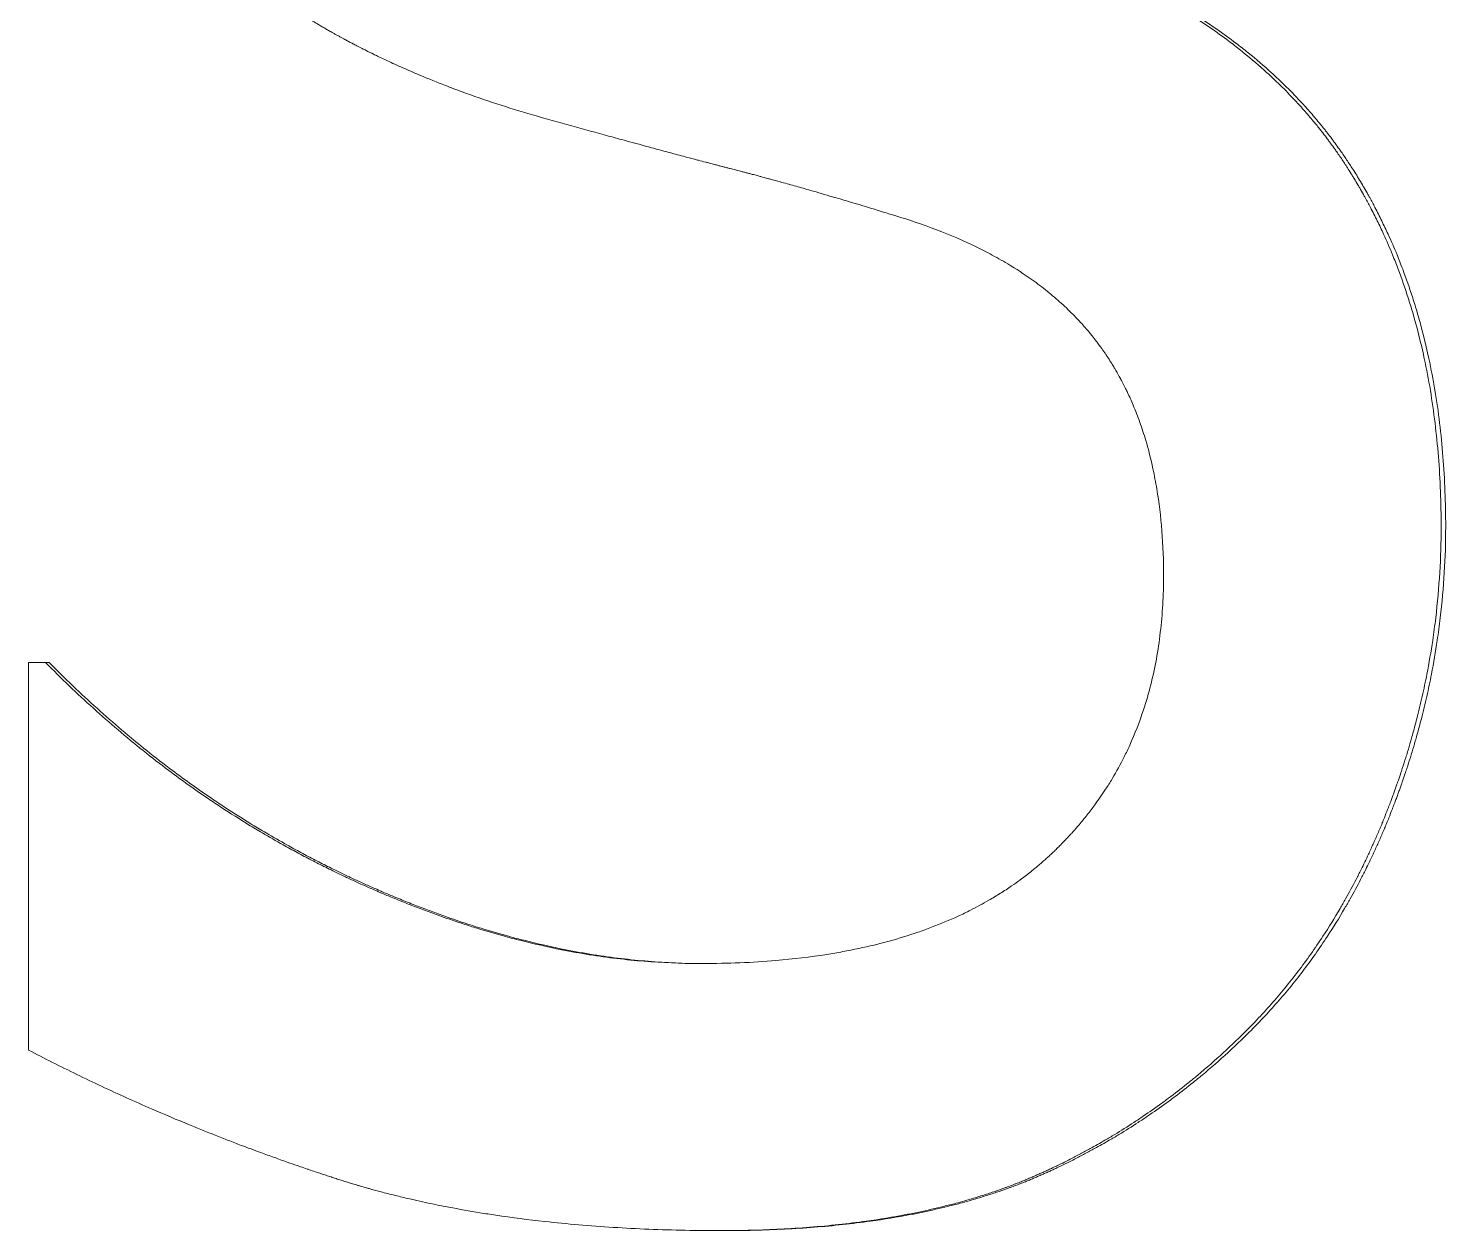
# Model space of a CAD drawing. Header units: millimetres. Extents: x 0 to 8410, y 0 to 5940.
# Drawn here: x 484.695 to 486.221, y 4859.155 to 4860.45 of the extents above; entities that cross this region are included whole.
import ezdxf

# ---------------------------------------------------------------- set-up
doc = ezdxf.new("R2010")
doc.units = ezdxf.units.MM
doc.header["$LTSCALE"] = 10
doc.layers.add('가시적인 것(ISO)', color=3, linetype='Continuous', lineweight=5, true_color=0x00ff00)

msp = doc.modelspace()

# ---------------------------------------------------------------- linework, layer by layer
at = {"layer": '가시적인 것(ISO)'}
for p, q in [((484.7172, 4859.7671), (484.6948, 4859.7671)), ((484.6948, 4859.3497), (484.6948, 4859.7671)), ((485.416, 4859.4429), (485.4204, 4859.4429))]:
    msp.add_line(p, q, dxfattribs=at)
for points, knots in [([(485.2375, 4860.3566), (485.2244, 4860.3605), (485.2116, 4860.3644), (485.199, 4860.3686), (485.1864, 4860.3727), (485.174, 4860.377), (485.1618, 4860.3815), (485.1557, 4860.3837), (485.1497, 4860.386), (485.1437, 4860.3883), (485.1348, 4860.3918), (485.1259, 4860.3954), (485.1172, 4860.399), (485.1143, 4860.4002), (485.1114, 4860.4014), (485.1086, 4860.4027), (485.1028, 4860.4051), (485.0971, 4860.4077), (485.0915, 4860.4102), (485.0887, 4860.4115), (485.0859, 4860.4128), (485.0831, 4860.4141), (485.0789, 4860.416), (485.0747, 4860.418), (485.0706, 4860.42), (485.0693, 4860.4206), (485.0679, 4860.4213), (485.0665, 4860.422), (485.0638, 4860.4233), (485.0611, 4860.4246), (485.0584, 4860.426), (485.057, 4860.4267), (485.0557, 4860.4274), (485.0543, 4860.428), (485.0523, 4860.4291), (485.0503, 4860.4301), (485.0483, 4860.4311), (485.0476, 4860.4315), (485.0469, 4860.4318), (485.0463, 4860.4322), (485.0449, 4860.4329), (485.0436, 4860.4335), (485.0423, 4860.4342), (485.0416, 4860.4346), (485.041, 4860.4349), (485.0403, 4860.4353), (485.039, 4860.436), (485.0377, 4860.4367), (485.0364, 4860.4374), (485.0357, 4860.4378), (485.035, 4860.4381), (485.0344, 4860.4385), (485.0334, 4860.439), (485.0324, 4860.4395), (485.0314, 4860.4401), (485.0305, 4860.4406), (485.0295, 4860.4411), (485.0285, 4860.4417), (485.0275, 4860.4422), (485.0266, 4860.4427), (485.0256, 4860.4433), (485.0246, 4860.4438), (485.0236, 4860.4444), (485.0227, 4860.4449), (485.0214, 4860.4456), (485.0201, 4860.4464), (485.0188, 4860.4471), (485.0182, 4860.4475), (485.0175, 4860.4478), (485.0169, 4860.4482), (485.0156, 4860.4489), (485.0143, 4860.4497), (485.0131, 4860.4504), (485.0124, 4860.4508), (485.0118, 4860.4512), (485.0111, 4860.4516), (485.0099, 4860.4523), (485.0086, 4860.4531), (485.0073, 4860.4538), (485.0067, 4860.4542), (485.0061, 4860.4546), (485.0054, 4860.455), (485.0035, 4860.4561), (485.0017, 4860.4573), (484.9998, 4860.4585), (484.9985, 4860.4593), (484.9973, 4860.46), (484.996, 4860.4608), (484.9935, 4860.4624), (484.991, 4860.464), (484.9886, 4860.4656), (484.9873, 4860.4664), (484.9861, 4860.4672), (484.9849, 4860.4681), (484.9812, 4860.4705), (484.9775, 4860.473), (484.9739, 4860.4755), (484.9714, 4860.4772), (484.969, 4860.4789), (484.9666, 4860.4807), (484.9618, 4860.4841), (484.9571, 4860.4876), (484.9524, 4860.4912), (484.95, 4860.493), (484.9477, 4860.4949), (484.9453, 4860.4967), (484.9384, 4860.5022), (484.9315, 4860.5079), (484.9247, 4860.5137), (484.9202, 4860.5176), (484.9157, 4860.5215), (484.9113, 4860.5256), (484.9025, 4860.5336), (484.8938, 4860.542), (484.8854, 4860.5506), (484.877, 4860.5593), (484.8687, 4860.5682), (484.8607, 4860.5775)], [0, 0, 0, 0, 0.166667, 0.166667, 0.166667, 0.333333, 0.333333, 0.333333, 0.416667, 0.416667, 0.416667, 0.541667, 0.541667, 0.541667, 0.583333, 0.583333, 0.583333, 0.666667, 0.666667, 0.666667, 0.708333, 0.708333, 0.708333, 0.770833, 0.770833, 0.770833, 0.791667, 0.791667, 0.791667, 0.833333, 0.833333, 0.833333, 0.854167, 0.854167, 0.854167, 0.885417, 0.885417, 0.885417, 0.895833, 0.895833, 0.895833, 0.916667, 0.916667, 0.916667, 0.927083, 0.927083, 0.927083, 0.947917, 0.947917, 0.947917, 0.958333, 0.958333, 0.958333, 0.973958, 0.973958, 0.973958, 0.989583, 0.989583, 0.989583, 1.005208, 1.005208, 1.005208, 1.020833, 1.020833, 1.020833, 1.041667, 1.041667, 1.041667, 1.052083, 1.052083, 1.052083, 1.072917, 1.072917, 1.072917, 1.083333, 1.083333, 1.083333, 1.104167, 1.104167, 1.104167, 1.114583, 1.114583, 1.114583, 1.145833, 1.145833, 1.145833, 1.166667, 1.166667, 1.166667, 1.208333, 1.208333, 1.208333, 1.229167, 1.229167, 1.229167, 1.291667, 1.291667, 1.291667, 1.333333, 1.333333, 1.333333, 1.416667, 1.416667, 1.416667, 1.458333, 1.458333, 1.458333, 1.583333, 1.583333, 1.583333, 1.666667, 1.666667, 1.666667, 1.833333, 1.833333, 1.833333, 2, 2, 2, 2]), ([(485.7796, 4860.543), (485.8049, 4860.5342), (485.8291, 4860.5247), (485.8521, 4860.5145), (485.8752, 4860.5042), (485.897, 4860.4932), (485.9177, 4860.4815), (485.9281, 4860.4756), (485.9381, 4860.4695), (485.9479, 4860.4633), (485.9626, 4860.4539), (485.9766, 4860.4441), (485.99, 4860.4339), (485.9944, 4860.4305), (485.9988, 4860.4271), (486.0031, 4860.4236), (486.0118, 4860.4166), (486.0201, 4860.4095), (486.0282, 4860.4021), (486.0322, 4860.3984), (486.0362, 4860.3947), (486.0401, 4860.3909), (486.0459, 4860.3853), (486.0516, 4860.3795), (486.0571, 4860.3737), (486.0589, 4860.3717), (486.0608, 4860.3697), (486.0626, 4860.3678), (486.0662, 4860.3638), (486.0697, 4860.3598), (486.0732, 4860.3558), (486.0749, 4860.3537), (486.0766, 4860.3517), (486.0783, 4860.3497), (486.0809, 4860.3466), (486.0834, 4860.3435), (486.0858, 4860.3404), (486.0867, 4860.3393), (486.0875, 4860.3383), (486.0883, 4860.3372), (486.0899, 4860.3351), (486.0915, 4860.333), (486.0931, 4860.3309), (486.0939, 4860.3299), (486.0947, 4860.3288), (486.0955, 4860.3277), (486.0971, 4860.3256), (486.0986, 4860.3235), (486.1002, 4860.3213), (486.1009, 4860.3202), (486.1017, 4860.3192), (486.1025, 4860.3181), (486.1036, 4860.3165), (486.1047, 4860.3148), (486.1059, 4860.3132), (486.107, 4860.3116), (486.1081, 4860.3099), (486.1092, 4860.3083), (486.1103, 4860.3066), (486.1114, 4860.305), (486.1125, 4860.3033), (486.1136, 4860.3017), (486.1146, 4860.3), (486.1157, 4860.2983), (486.1171, 4860.2961), (486.1185, 4860.2938), (486.1199, 4860.2916), (486.1206, 4860.2905), (486.1213, 4860.2893), (486.122, 4860.2882), (486.1234, 4860.2859), (486.1247, 4860.2837), (486.1261, 4860.2814), (486.1267, 4860.2802), (486.1274, 4860.2791), (486.1281, 4860.278), (486.1294, 4860.2757), (486.1307, 4860.2734), (486.132, 4860.271), (486.1327, 4860.2699), (486.1333, 4860.2687), (486.134, 4860.2676), (486.1359, 4860.2641), (486.1378, 4860.2606), (486.1396, 4860.257), (486.1409, 4860.2547), (486.1421, 4860.2523), (486.1433, 4860.2499), (486.1457, 4860.2451), (486.1481, 4860.2403), (486.1504, 4860.2355), (486.1515, 4860.2331), (486.1526, 4860.2306), (486.1538, 4860.2282), (486.1571, 4860.2209), (486.1603, 4860.2134), (486.1634, 4860.2059), (486.1655, 4860.2009), (486.1674, 4860.1958), (486.1694, 4860.1907), (486.1732, 4860.1805), (486.1769, 4860.1702), (486.1802, 4860.1596), (486.1819, 4860.1543), (486.1835, 4860.149), (486.1851, 4860.1437), (486.1898, 4860.1276), (486.194, 4860.1111), (486.1976, 4860.0943), (486.2, 4860.083), (486.2022, 4860.0716), (486.2041, 4860.0601), (486.2079, 4860.0369), (486.2108, 4860.0131), (486.2128, 4859.9886), (486.2147, 4859.964), (486.2157, 4859.9388), (486.2157, 4859.913)], [0, 0, 0, 0, 0.166667, 0.166667, 0.166667, 0.333333, 0.333333, 0.333333, 0.416667, 0.416667, 0.416667, 0.541667, 0.541667, 0.541667, 0.583333, 0.583333, 0.583333, 0.666667, 0.666667, 0.666667, 0.708333, 0.708333, 0.708333, 0.770833, 0.770833, 0.770833, 0.791667, 0.791667, 0.791667, 0.833333, 0.833333, 0.833333, 0.854167, 0.854167, 0.854167, 0.885417, 0.885417, 0.885417, 0.895833, 0.895833, 0.895833, 0.916667, 0.916667, 0.916667, 0.927083, 0.927083, 0.927083, 0.947917, 0.947917, 0.947917, 0.958333, 0.958333, 0.958333, 0.973958, 0.973958, 0.973958, 0.989583, 0.989583, 0.989583, 1.005208, 1.005208, 1.005208, 1.020833, 1.020833, 1.020833, 1.041667, 1.041667, 1.041667, 1.052083, 1.052083, 1.052083, 1.072917, 1.072917, 1.072917, 1.083333, 1.083333, 1.083333, 1.104167, 1.104167, 1.104167, 1.114583, 1.114583, 1.114583, 1.145833, 1.145833, 1.145833, 1.166667, 1.166667, 1.166667, 1.208333, 1.208333, 1.208333, 1.229167, 1.229167, 1.229167, 1.291667, 1.291667, 1.291667, 1.333333, 1.333333, 1.333333, 1.416667, 1.416667, 1.416667, 1.458333, 1.458333, 1.458333, 1.583333, 1.583333, 1.583333, 1.666667, 1.666667, 1.666667, 1.833333, 1.833333, 1.833333, 2, 2, 2, 2]), ([(485.7842, 4860.543), (485.8096, 4860.5342), (485.8338, 4860.5247), (485.8568, 4860.5145), (485.8798, 4860.5042), (485.9017, 4860.4932), (485.9224, 4860.4815), (485.9328, 4860.4756), (485.9429, 4860.4695), (485.9526, 4860.4633), (485.9673, 4860.4539), (485.9813, 4860.4441), (485.9947, 4860.4339), (485.9992, 4860.4305), (486.0036, 4860.4271), (486.0079, 4860.4236), (486.0165, 4860.4166), (486.0249, 4860.4095), (486.033, 4860.4021), (486.037, 4860.3984), (486.041, 4860.3947), (486.0449, 4860.3909), (486.0507, 4860.3853), (486.0564, 4860.3795), (486.0619, 4860.3737), (486.0637, 4860.3717), (486.0656, 4860.3697), (486.0674, 4860.3678), (486.071, 4860.3638), (486.0745, 4860.3598), (486.078, 4860.3558), (486.0797, 4860.3537), (486.0814, 4860.3517), (486.0831, 4860.3497), (486.0857, 4860.3466), (486.0882, 4860.3435), (486.0907, 4860.3404), (486.0915, 4860.3393), (486.0923, 4860.3383), (486.0931, 4860.3372), (486.0948, 4860.3351), (486.0964, 4860.333), (486.098, 4860.3309), (486.0988, 4860.3299), (486.0995, 4860.3288), (486.1003, 4860.3277), (486.1019, 4860.3256), (486.1035, 4860.3235), (486.105, 4860.3213), (486.1058, 4860.3202), (486.1065, 4860.3192), (486.1073, 4860.3181), (486.1084, 4860.3165), (486.1096, 4860.3148), (486.1107, 4860.3132), (486.1118, 4860.3116), (486.1129, 4860.3099), (486.114, 4860.3083), (486.1151, 4860.3066), (486.1162, 4860.305), (486.1173, 4860.3033), (486.1184, 4860.3017), (486.1195, 4860.3), (486.1205, 4860.2983), (486.122, 4860.2961), (486.1234, 4860.2938), (486.1248, 4860.2916), (486.1255, 4860.2905), (486.1262, 4860.2893), (486.1268, 4860.2882), (486.1282, 4860.2859), (486.1296, 4860.2837), (486.1309, 4860.2814), (486.1316, 4860.2802), (486.1323, 4860.2791), (486.1329, 4860.278), (486.1343, 4860.2757), (486.1356, 4860.2734), (486.1369, 4860.271), (486.1375, 4860.2699), (486.1382, 4860.2687), (486.1388, 4860.2676), (486.1407, 4860.2641), (486.1426, 4860.2606), (486.1445, 4860.257), (486.1457, 4860.2547), (486.147, 4860.2523), (486.1482, 4860.2499), (486.1506, 4860.2451), (486.1529, 4860.2403), (486.1552, 4860.2355), (486.1564, 4860.2331), (486.1575, 4860.2306), (486.1586, 4860.2282), (486.162, 4860.2209), (486.1652, 4860.2134), (486.1683, 4860.2059), (486.1703, 4860.2009), (486.1723, 4860.1958), (486.1743, 4860.1907), (486.1781, 4860.1805), (486.1817, 4860.1702), (486.1851, 4860.1596), (486.1868, 4860.1543), (486.1884, 4860.149), (486.19, 4860.1437), (486.1947, 4860.1276), (486.1989, 4860.1111), (486.2025, 4860.0943), (486.2049, 4860.083), (486.2071, 4860.0716), (486.209, 4860.0601), (486.2129, 4860.0369), (486.2157, 4860.0131), (486.2177, 4859.9886), (486.2196, 4859.964), (486.2206, 4859.9388), (486.2206, 4859.913)], [0, 0, 0, 0, 0.166667, 0.166667, 0.166667, 0.333333, 0.333333, 0.333333, 0.416667, 0.416667, 0.416667, 0.541667, 0.541667, 0.541667, 0.583333, 0.583333, 0.583333, 0.666667, 0.666667, 0.666667, 0.708333, 0.708333, 0.708333, 0.770833, 0.770833, 0.770833, 0.791667, 0.791667, 0.791667, 0.833333, 0.833333, 0.833333, 0.854167, 0.854167, 0.854167, 0.885417, 0.885417, 0.885417, 0.895833, 0.895833, 0.895833, 0.916667, 0.916667, 0.916667, 0.927083, 0.927083, 0.927083, 0.947917, 0.947917, 0.947917, 0.958333, 0.958333, 0.958333, 0.973958, 0.973958, 0.973958, 0.989583, 0.989583, 0.989583, 1.005208, 1.005208, 1.005208, 1.020833, 1.020833, 1.020833, 1.041667, 1.041667, 1.041667, 1.052083, 1.052083, 1.052083, 1.072917, 1.072917, 1.072917, 1.083333, 1.083333, 1.083333, 1.104167, 1.104167, 1.104167, 1.114583, 1.114583, 1.114583, 1.145833, 1.145833, 1.145833, 1.166667, 1.166667, 1.166667, 1.208333, 1.208333, 1.208333, 1.229167, 1.229167, 1.229167, 1.291667, 1.291667, 1.291667, 1.333333, 1.333333, 1.333333, 1.416667, 1.416667, 1.416667, 1.458333, 1.458333, 1.458333, 1.583333, 1.583333, 1.583333, 1.666667, 1.666667, 1.666667, 1.833333, 1.833333, 1.833333, 2, 2, 2, 2]), ([(485.6436, 4860.2432), (485.6322, 4860.2468), (485.6209, 4860.2503), (485.6097, 4860.2537), (485.5986, 4860.2571), (485.5876, 4860.2604), (485.5768, 4860.2637), (485.5713, 4860.2653), (485.566, 4860.2669), (485.5606, 4860.2684), (485.5526, 4860.2708), (485.5447, 4860.2731), (485.5368, 4860.2753), (485.5342, 4860.2761), (485.5316, 4860.2768), (485.529, 4860.2776), (485.5238, 4860.279), (485.5187, 4860.2805), (485.5136, 4860.2819), (485.511, 4860.2826), (485.5085, 4860.2833), (485.5059, 4860.284), (485.5021, 4860.2851), (485.4983, 4860.2861), (485.4946, 4860.2871), (485.4933, 4860.2875), (485.4921, 4860.2878), (485.4908, 4860.2882), (485.4883, 4860.2888), (485.4858, 4860.2895), (485.4834, 4860.2902), (485.4821, 4860.2905), (485.4809, 4860.2908), (485.4796, 4860.2912), (485.4778, 4860.2917), (485.4759, 4860.2922), (485.4741, 4860.2926), (485.4735, 4860.2928), (485.4729, 4860.293), (485.4723, 4860.2931), (485.471, 4860.2935), (485.4698, 4860.2938), (485.4686, 4860.2941), (485.468, 4860.2943), (485.4674, 4860.2944), (485.4668, 4860.2946), (485.4655, 4860.2949), (485.4643, 4860.2952), (485.4631, 4860.2955), (485.4625, 4860.2957), (485.4619, 4860.2959), (485.4613, 4860.296), (485.4604, 4860.2962), (485.4595, 4860.2965), (485.4586, 4860.2967), (485.4577, 4860.297), (485.4568, 4860.2972), (485.4559, 4860.2974), (485.455, 4860.2977), (485.4541, 4860.2979), (485.4532, 4860.2981), (485.4523, 4860.2983), (485.4513, 4860.2986), (485.4504, 4860.2988), (485.4492, 4860.2991), (485.448, 4860.2994), (485.4468, 4860.2998), (485.4462, 4860.2999), (485.4456, 4860.3001), (485.4449, 4860.3002), (485.4437, 4860.3006), (485.4425, 4860.3009), (485.4412, 4860.3012), (485.4406, 4860.3014), (485.44, 4860.3015), (485.4393, 4860.3017), (485.4381, 4860.302), (485.4368, 4860.3023), (485.4356, 4860.3027), (485.4349, 4860.3028), (485.4343, 4860.303), (485.4337, 4860.3032), (485.4318, 4860.3037), (485.4298, 4860.3042), (485.4279, 4860.3047), (485.4266, 4860.305), (485.4253, 4860.3054), (485.424, 4860.3057), (485.4214, 4860.3064), (485.4188, 4860.3071), (485.4161, 4860.3078), (485.4148, 4860.3081), (485.4135, 4860.3085), (485.4121, 4860.3088), (485.4081, 4860.3099), (485.4041, 4860.311), (485.3999, 4860.3121), (485.3972, 4860.3128), (485.3944, 4860.3136), (485.3916, 4860.3143), (485.386, 4860.3158), (485.3803, 4860.3173), (485.3744, 4860.3189), (485.3715, 4860.3197), (485.3686, 4860.3205), (485.3657, 4860.3213), (485.3568, 4860.3237), (485.3477, 4860.3262), (485.3384, 4860.3287), (485.3321, 4860.3304), (485.3258, 4860.3321), (485.3194, 4860.3339), (485.3066, 4860.3374), (485.2933, 4860.3411), (485.2797, 4860.3449), (485.266, 4860.3487), (485.2519, 4860.3526), (485.2375, 4860.3566)], [0, 0, 0, 0, 0.166667, 0.166667, 0.166667, 0.333333, 0.333333, 0.333333, 0.416667, 0.416667, 0.416667, 0.541667, 0.541667, 0.541667, 0.583333, 0.583333, 0.583333, 0.666667, 0.666667, 0.666667, 0.708333, 0.708333, 0.708333, 0.770833, 0.770833, 0.770833, 0.791667, 0.791667, 0.791667, 0.833333, 0.833333, 0.833333, 0.854167, 0.854167, 0.854167, 0.885417, 0.885417, 0.885417, 0.895833, 0.895833, 0.895833, 0.916667, 0.916667, 0.916667, 0.927083, 0.927083, 0.927083, 0.947917, 0.947917, 0.947917, 0.958333, 0.958333, 0.958333, 0.973958, 0.973958, 0.973958, 0.989583, 0.989583, 0.989583, 1.005208, 1.005208, 1.005208, 1.020833, 1.020833, 1.020833, 1.041667, 1.041667, 1.041667, 1.052083, 1.052083, 1.052083, 1.072917, 1.072917, 1.072917, 1.083333, 1.083333, 1.083333, 1.104167, 1.104167, 1.104167, 1.114583, 1.114583, 1.114583, 1.145833, 1.145833, 1.145833, 1.166667, 1.166667, 1.166667, 1.208333, 1.208333, 1.208333, 1.229167, 1.229167, 1.229167, 1.291667, 1.291667, 1.291667, 1.333333, 1.333333, 1.333333, 1.416667, 1.416667, 1.416667, 1.458333, 1.458333, 1.458333, 1.583333, 1.583333, 1.583333, 1.666667, 1.666667, 1.666667, 1.833333, 1.833333, 1.833333, 2, 2, 2, 2]), ([(485.9169, 4859.8603), (485.9169, 4859.8769), (485.9163, 4859.8931), (485.9151, 4859.9087), (485.9138, 4859.9243), (485.912, 4859.9394), (485.9096, 4859.9539), (485.9084, 4859.9612), (485.907, 4859.9684), (485.9055, 4859.9754), (485.9033, 4859.9859), (485.9007, 4859.9961), (485.8977, 4860.0061), (485.8967, 4860.0094), (485.8957, 4860.0126), (485.8947, 4860.0159), (485.8925, 4860.0224), (485.8903, 4860.0287), (485.8878, 4860.035), (485.8866, 4860.0381), (485.8854, 4860.0412), (485.8841, 4860.0442), (485.8822, 4860.0488), (485.8802, 4860.0533), (485.8781, 4860.0577), (485.8774, 4860.0592), (485.8767, 4860.0606), (485.8759, 4860.0621), (485.8745, 4860.065), (485.873, 4860.0679), (485.8715, 4860.0708), (485.8708, 4860.0722), (485.87, 4860.0736), (485.8692, 4860.075), (485.8677, 4860.0778), (485.8661, 4860.0806), (485.8644, 4860.0834), (485.8636, 4860.0847), (485.8628, 4860.0861), (485.862, 4860.0875), (485.8607, 4860.0895), (485.8595, 4860.0915), (485.8582, 4860.0935), (485.8577, 4860.0942), (485.8573, 4860.0949), (485.8569, 4860.0955), (485.8562, 4860.0965), (485.8556, 4860.0975), (485.8549, 4860.0985), (485.8542, 4860.0995), (485.8536, 4860.1005), (485.8529, 4860.1014), (485.8522, 4860.1024), (485.8515, 4860.1034), (485.8508, 4860.1044), (485.8502, 4860.1053), (485.8495, 4860.1063), (485.8488, 4860.1073), (485.8478, 4860.1085), (485.8469, 4860.1098), (485.8459, 4860.1111), (485.8455, 4860.1117), (485.845, 4860.1123), (485.8445, 4860.113), (485.8431, 4860.1149), (485.8416, 4860.1167), (485.8401, 4860.1186), (485.8391, 4860.1198), (485.8381, 4860.1211), (485.8371, 4860.1223), (485.834, 4860.126), (485.8308, 4860.1296), (485.8276, 4860.1332), (485.8254, 4860.1355), (485.8232, 4860.1379), (485.8209, 4860.1402), (485.8164, 4860.1448), (485.8117, 4860.1494), (485.8068, 4860.1538), (485.8044, 4860.156), (485.8019, 4860.1582), (485.7994, 4860.1603), (485.7943, 4860.1647), (485.7891, 4860.1689), (485.7837, 4860.173), (485.781, 4860.175), (485.7782, 4860.177), (485.7754, 4860.179), (485.767, 4860.185), (485.7583, 4860.1908), (485.7491, 4860.1963), (485.7429, 4860.1999), (485.7366, 4860.2035), (485.7301, 4860.2069), (485.7172, 4860.2138), (485.7035, 4860.2203), (485.6891, 4860.2264), (485.6746, 4860.2324), (485.6595, 4860.238), (485.6436, 4860.2432)], [0, 0, 0, 0, 0.166667, 0.166667, 0.166667, 0.333333, 0.333333, 0.333333, 0.416667, 0.416667, 0.416667, 0.541667, 0.541667, 0.541667, 0.583333, 0.583333, 0.583333, 0.666667, 0.666667, 0.666667, 0.708333, 0.708333, 0.708333, 0.770833, 0.770833, 0.770833, 0.791667, 0.791667, 0.791667, 0.833333, 0.833333, 0.833333, 0.854167, 0.854167, 0.854167, 0.895833, 0.895833, 0.895833, 0.916667, 0.916667, 0.916667, 0.947917, 0.947917, 0.947917, 0.958333, 0.958333, 0.958333, 0.973958, 0.973958, 0.973958, 0.989583, 0.989583, 0.989583, 1.005208, 1.005208, 1.005208, 1.020833, 1.020833, 1.020833, 1.041667, 1.041667, 1.041667, 1.052083, 1.052083, 1.052083, 1.083333, 1.083333, 1.083333, 1.104167, 1.104167, 1.104167, 1.166667, 1.166667, 1.166667, 1.208333, 1.208333, 1.208333, 1.291667, 1.291667, 1.291667, 1.333333, 1.333333, 1.333333, 1.416667, 1.416667, 1.416667, 1.458333, 1.458333, 1.458333, 1.583333, 1.583333, 1.583333, 1.666667, 1.666667, 1.666667, 1.833333, 1.833333, 1.833333, 2, 2, 2, 2]), ([(486.2157, 4859.913), (486.2157, 4859.8965), (486.2152, 4859.8801), (486.2142, 4859.8638), (486.2132, 4859.8475), (486.2118, 4859.8312), (486.2099, 4859.815), (486.2089, 4859.8069), (486.2078, 4859.7988), (486.2066, 4859.7908), (486.2048, 4859.7787), (486.2027, 4859.7666), (486.2004, 4859.7545), (486.1996, 4859.7505), (486.1988, 4859.7465), (486.1979, 4859.7425), (486.1963, 4859.7345), (486.1945, 4859.7265), (486.1925, 4859.7185), (486.1916, 4859.7145), (486.1906, 4859.7105), (486.1895, 4859.7065), (486.188, 4859.7005), (486.1864, 4859.6945), (486.1847, 4859.6886), (486.1842, 4859.6866), (486.1836, 4859.6846), (486.183, 4859.6826), (486.1819, 4859.6786), (486.1807, 4859.6747), (486.1795, 4859.6707), (486.1789, 4859.6687), (486.1783, 4859.6667), (486.1777, 4859.6647), (486.1764, 4859.6608), (486.1752, 4859.6568), (486.1739, 4859.6529), (486.1732, 4859.6509), (486.1726, 4859.6489), (486.1719, 4859.6469), (486.1709, 4859.644), (486.1699, 4859.641), (486.1689, 4859.638), (486.1685, 4859.637), (486.1682, 4859.6361), (486.1678, 4859.6351), (486.1673, 4859.6336), (486.1668, 4859.6321), (486.1663, 4859.6306), (486.1657, 4859.6292), (486.1652, 4859.6277), (486.1647, 4859.6262), (486.1641, 4859.6247), (486.1636, 4859.6232), (486.163, 4859.6218), (486.1625, 4859.6203), (486.1619, 4859.6188), (486.1614, 4859.6174), (486.1607, 4859.6154), (486.1599, 4859.6134), (486.1592, 4859.6115), (486.1588, 4859.6105), (486.1584, 4859.6096), (486.158, 4859.6086), (486.1569, 4859.6057), (486.1558, 4859.6028), (486.1546, 4859.5999), (486.1538, 4859.598), (486.1531, 4859.5961), (486.1523, 4859.5942), (486.1507, 4859.5903), (486.1491, 4859.5866), (486.1475, 4859.5828), (486.1467, 4859.5809), (486.1459, 4859.579), (486.145, 4859.5772), (486.1434, 4859.5734), (486.1417, 4859.5697), (486.14, 4859.566), (486.1392, 4859.5642), (486.1383, 4859.5623), (486.1375, 4859.5605), (486.1349, 4859.555), (486.1323, 4859.5495), (486.1296, 4859.5441), (486.1278, 4859.5405), (486.126, 4859.537), (486.1242, 4859.5334), (486.1205, 4859.5263), (486.1167, 4859.5193), (486.1129, 4859.5125), (486.1109, 4859.509), (486.109, 4859.5056), (486.107, 4859.5022), (486.1011, 4859.492), (486.0949, 4859.482), (486.0885, 4859.4723), (486.0842, 4859.4658), (486.0799, 4859.4594), (486.0754, 4859.4531), (486.0665, 4859.4405), (486.0572, 4859.4283), (486.0476, 4859.4164), (486.0379, 4859.4046), (486.0278, 4859.3932), (486.0173, 4859.3822)], [0, 0, 0, 0, 0.166667, 0.166667, 0.166667, 0.333333, 0.333333, 0.333333, 0.416667, 0.416667, 0.416667, 0.541667, 0.541667, 0.541667, 0.583333, 0.583333, 0.583333, 0.666667, 0.666667, 0.666667, 0.708333, 0.708333, 0.708333, 0.770833, 0.770833, 0.770833, 0.791667, 0.791667, 0.791667, 0.833333, 0.833333, 0.833333, 0.854167, 0.854167, 0.854167, 0.895833, 0.895833, 0.895833, 0.916667, 0.916667, 0.916667, 0.947917, 0.947917, 0.947917, 0.958333, 0.958333, 0.958333, 0.973958, 0.973958, 0.973958, 0.989583, 0.989583, 0.989583, 1.005208, 1.005208, 1.005208, 1.020833, 1.020833, 1.020833, 1.041667, 1.041667, 1.041667, 1.052083, 1.052083, 1.052083, 1.083333, 1.083333, 1.083333, 1.104167, 1.104167, 1.104167, 1.145833, 1.145833, 1.145833, 1.166667, 1.166667, 1.166667, 1.208333, 1.208333, 1.208333, 1.229167, 1.229167, 1.229167, 1.291667, 1.291667, 1.291667, 1.333333, 1.333333, 1.333333, 1.416667, 1.416667, 1.416667, 1.458333, 1.458333, 1.458333, 1.583333, 1.583333, 1.583333, 1.666667, 1.666667, 1.666667, 1.833333, 1.833333, 1.833333, 2, 2, 2, 2]), ([(486.2206, 4859.913), (486.2206, 4859.8965), (486.2201, 4859.8801), (486.2191, 4859.8638), (486.2182, 4859.8475), (486.2167, 4859.8312), (486.2148, 4859.815), (486.2138, 4859.8069), (486.2127, 4859.7988), (486.2115, 4859.7908), (486.2097, 4859.7787), (486.2076, 4859.7666), (486.2053, 4859.7545), (486.2045, 4859.7505), (486.2037, 4859.7465), (486.2028, 4859.7425), (486.2012, 4859.7345), (486.1994, 4859.7265), (486.1974, 4859.7185), (486.1965, 4859.7145), (486.1955, 4859.7105), (486.1944, 4859.7065), (486.1929, 4859.7005), (486.1913, 4859.6945), (486.1896, 4859.6886), (486.1891, 4859.6866), (486.1885, 4859.6846), (486.1879, 4859.6826), (486.1868, 4859.6786), (486.1856, 4859.6747), (486.1844, 4859.6707), (486.1838, 4859.6687), (486.1832, 4859.6667), (486.1826, 4859.6647), (486.1813, 4859.6608), (486.1801, 4859.6568), (486.1788, 4859.6529), (486.1781, 4859.6509), (486.1775, 4859.6489), (486.1768, 4859.6469), (486.1758, 4859.644), (486.1748, 4859.641), (486.1738, 4859.638), (486.1734, 4859.637), (486.1731, 4859.6361), (486.1727, 4859.6351), (486.1722, 4859.6336), (486.1717, 4859.6321), (486.1711, 4859.6306), (486.1706, 4859.6292), (486.1701, 4859.6277), (486.1695, 4859.6262), (486.169, 4859.6247), (486.1685, 4859.6232), (486.1679, 4859.6218), (486.1674, 4859.6203), (486.1668, 4859.6188), (486.1663, 4859.6174), (486.1655, 4859.6154), (486.1648, 4859.6134), (486.164, 4859.6115), (486.1637, 4859.6105), (486.1633, 4859.6096), (486.1629, 4859.6086), (486.1618, 4859.6057), (486.1606, 4859.6028), (486.1595, 4859.5999), (486.1587, 4859.598), (486.1579, 4859.5961), (486.1571, 4859.5942), (486.1556, 4859.5903), (486.154, 4859.5866), (486.1524, 4859.5828), (486.1515, 4859.5809), (486.1507, 4859.579), (486.1499, 4859.5772), (486.1483, 4859.5734), (486.1466, 4859.5697), (486.1449, 4859.566), (486.1441, 4859.5642), (486.1432, 4859.5623), (486.1424, 4859.5605), (486.1398, 4859.555), (486.1371, 4859.5495), (486.1345, 4859.5441), (486.1327, 4859.5405), (486.1309, 4859.537), (486.129, 4859.5334), (486.1254, 4859.5263), (486.1216, 4859.5193), (486.1177, 4859.5125), (486.1158, 4859.509), (486.1138, 4859.5056), (486.1118, 4859.5022), (486.1059, 4859.492), (486.0997, 4859.482), (486.0933, 4859.4723), (486.0891, 4859.4658), (486.0847, 4859.4594), (486.0803, 4859.4531), (486.0714, 4859.4405), (486.0621, 4859.4283), (486.0524, 4859.4164), (486.0427, 4859.4046), (486.0326, 4859.3932), (486.0221, 4859.3822)], [0, 0, 0, 0, 0.166667, 0.166667, 0.166667, 0.333333, 0.333333, 0.333333, 0.416667, 0.416667, 0.416667, 0.541667, 0.541667, 0.541667, 0.583333, 0.583333, 0.583333, 0.666667, 0.666667, 0.666667, 0.708333, 0.708333, 0.708333, 0.770833, 0.770833, 0.770833, 0.791667, 0.791667, 0.791667, 0.833333, 0.833333, 0.833333, 0.854167, 0.854167, 0.854167, 0.895833, 0.895833, 0.895833, 0.916667, 0.916667, 0.916667, 0.947917, 0.947917, 0.947917, 0.958333, 0.958333, 0.958333, 0.973958, 0.973958, 0.973958, 0.989583, 0.989583, 0.989583, 1.005208, 1.005208, 1.005208, 1.020833, 1.020833, 1.020833, 1.041667, 1.041667, 1.041667, 1.052083, 1.052083, 1.052083, 1.083333, 1.083333, 1.083333, 1.104167, 1.104167, 1.104167, 1.145833, 1.145833, 1.145833, 1.166667, 1.166667, 1.166667, 1.208333, 1.208333, 1.208333, 1.229167, 1.229167, 1.229167, 1.291667, 1.291667, 1.291667, 1.333333, 1.333333, 1.333333, 1.416667, 1.416667, 1.416667, 1.458333, 1.458333, 1.458333, 1.583333, 1.583333, 1.583333, 1.666667, 1.666667, 1.666667, 1.833333, 1.833333, 1.833333, 2, 2, 2, 2]), ([(485.4204, 4859.4429), (485.4479, 4859.4429), (485.4743, 4859.444), (485.4995, 4859.4461), (485.5184, 4859.4477), (485.5367, 4859.4499), (485.5543, 4859.4527), (485.5602, 4859.4536), (485.566, 4859.4546), (485.5717, 4859.4557), (485.5832, 4859.4578), (485.5944, 4859.4602), (485.6053, 4859.4628), (485.6107, 4859.4641), (485.6161, 4859.4655), (485.6214, 4859.467), (485.632, 4859.4699), (485.6423, 4859.4731), (485.6523, 4859.4765), (485.6574, 4859.4782), (485.6623, 4859.48), (485.6672, 4859.4819), (485.6769, 4859.4856), (485.6864, 4859.4896), (485.6956, 4859.4938), (485.7002, 4859.4959), (485.7047, 4859.4981), (485.7092, 4859.5004), (485.7158, 4859.5037), (485.7224, 4859.5073), (485.7287, 4859.511), (485.7308, 4859.5122), (485.7329, 4859.5134), (485.735, 4859.5147), (485.7392, 4859.5172), (485.7433, 4859.5198), (485.7473, 4859.5224), (485.7493, 4859.5238), (485.7513, 4859.5251), (485.7533, 4859.5265), (485.7563, 4859.5285), (485.7592, 4859.5306), (485.7621, 4859.5327), (485.7631, 4859.5334), (485.764, 4859.5341), (485.765, 4859.5348), (485.7669, 4859.5362), (485.7688, 4859.5377), (485.7707, 4859.5391), (485.7716, 4859.5399), (485.7725, 4859.5406), (485.7735, 4859.5413), (485.7748, 4859.5424), (485.7762, 4859.5435), (485.7776, 4859.5447), (485.779, 4859.5458), (485.7803, 4859.5469), (485.7817, 4859.5481), (485.783, 4859.5492), (485.7844, 4859.5504), (485.7857, 4859.5515), (485.7871, 4859.5527), (485.7884, 4859.5539), (485.7897, 4859.555), (485.791, 4859.5562), (485.7923, 4859.5574), (485.7936, 4859.5586), (485.7949, 4859.5598), (485.7962, 4859.561), (485.7975, 4859.5622), (485.7987, 4859.5634), (485.8, 4859.5646), (485.8012, 4859.5658), (485.8025, 4859.5671), (485.8037, 4859.5683), (485.805, 4859.5695), (485.8066, 4859.5712), (485.8082, 4859.5728), (485.8098, 4859.5745), (485.8106, 4859.5753), (485.8114, 4859.5762), (485.8122, 4859.577), (485.8138, 4859.5787), (485.8154, 4859.5804), (485.817, 4859.5821), (485.8177, 4859.5829), (485.8185, 4859.5838), (485.8193, 4859.5846), (485.8216, 4859.5872), (485.8238, 4859.5898), (485.826, 4859.5924), (485.8275, 4859.5941), (485.829, 4859.5959), (485.8304, 4859.5976), (485.8333, 4859.6011), (485.8361, 4859.6047), (485.8389, 4859.6083), (485.8402, 4859.6101), (485.8416, 4859.6119), (485.8429, 4859.6138), (485.8469, 4859.6192), (485.8508, 4859.6248), (485.8544, 4859.6305), (485.8569, 4859.6342), (485.8593, 4859.6381), (485.8616, 4859.6419), (485.8662, 4859.6497), (485.8705, 4859.6576), (485.8746, 4859.6656), (485.8766, 4859.6697), (485.8785, 4859.6737), (485.8804, 4859.6779), (485.886, 4859.6902), (485.891, 4859.703), (485.8953, 4859.7161), (485.8982, 4859.7249), (485.9008, 4859.7338), (485.9031, 4859.7429), (485.9077, 4859.7611), (485.9111, 4859.78), (485.9134, 4859.7995), (485.9157, 4859.8191), (485.9169, 4859.8393), (485.9169, 4859.8603)], [0, 0, 0, 0, 0.166667, 0.166667, 0.166667, 0.291667, 0.291667, 0.291667, 0.333333, 0.333333, 0.333333, 0.416667, 0.416667, 0.416667, 0.458333, 0.458333, 0.458333, 0.541667, 0.541667, 0.541667, 0.583333, 0.583333, 0.583333, 0.666667, 0.666667, 0.666667, 0.708333, 0.708333, 0.708333, 0.770833, 0.770833, 0.770833, 0.791667, 0.791667, 0.791667, 0.833333, 0.833333, 0.833333, 0.854167, 0.854167, 0.854167, 0.885417, 0.885417, 0.885417, 0.895833, 0.895833, 0.895833, 0.916667, 0.916667, 0.916667, 0.927083, 0.927083, 0.927083, 0.942708, 0.942708, 0.942708, 0.958333, 0.958333, 0.958333, 0.973958, 0.973958, 0.973958, 0.989583, 0.989583, 0.989583, 1.005208, 1.005208, 1.005208, 1.020833, 1.020833, 1.020833, 1.036458, 1.036458, 1.036458, 1.052083, 1.052083, 1.052083, 1.072917, 1.072917, 1.072917, 1.083333, 1.083333, 1.083333, 1.104167, 1.104167, 1.104167, 1.114583, 1.114583, 1.114583, 1.145833, 1.145833, 1.145833, 1.166667, 1.166667, 1.166667, 1.208333, 1.208333, 1.208333, 1.229167, 1.229167, 1.229167, 1.291667, 1.291667, 1.291667, 1.333333, 1.333333, 1.333333, 1.416667, 1.416667, 1.416667, 1.458333, 1.458333, 1.458333, 1.583333, 1.583333, 1.583333, 1.666667, 1.666667, 1.666667, 1.833333, 1.833333, 1.833333, 2, 2, 2, 2]), ([(484.7133, 4859.7671), (484.7301, 4859.75), (484.7473, 4859.7335), (484.7648, 4859.7177), (484.7823, 4859.7018), (484.8001, 4859.6867), (484.8184, 4859.6721), (484.8275, 4859.6648), (484.8367, 4859.6577), (484.846, 4859.6507), (484.8599, 4859.6403), (484.874, 4859.6302), (484.8883, 4859.6205), (484.8931, 4859.6173), (484.8979, 4859.6141), (484.9027, 4859.6109), (484.9124, 4859.6046), (484.9221, 4859.5984), (484.9319, 4859.5924), (484.9368, 4859.5894), (484.9418, 4859.5864), (484.9467, 4859.5835), (484.9541, 4859.5791), (484.9616, 4859.5748), (484.9691, 4859.5706), (484.9716, 4859.5692), (484.9741, 4859.5679), (484.9767, 4859.5665), (484.9817, 4859.5637), (484.9868, 4859.561), (484.9918, 4859.5583), (484.9944, 4859.557), (484.9969, 4859.5556), (484.9995, 4859.5543), (485.0046, 4859.5517), (485.0097, 4859.5491), (485.0149, 4859.5465), (485.0174, 4859.5452), (485.02, 4859.544), (485.0226, 4859.5427), (485.0265, 4859.5408), (485.0304, 4859.5389), (485.0343, 4859.5371), (485.0356, 4859.5365), (485.0369, 4859.5358), (485.0382, 4859.5352), (485.0401, 4859.5343), (485.0421, 4859.5334), (485.044, 4859.5325), (485.046, 4859.5316), (485.048, 4859.5307), (485.0499, 4859.5298), (485.0519, 4859.5289), (485.0539, 4859.528), (485.0558, 4859.5271), (485.0578, 4859.5263), (485.0598, 4859.5254), (485.0617, 4859.5245), (485.0644, 4859.5234), (485.067, 4859.5222), (485.0696, 4859.5211), (485.0709, 4859.5205), (485.0722, 4859.52), (485.0735, 4859.5194), (485.0774, 4859.5177), (485.0814, 4859.5161), (485.0853, 4859.5144), (485.0879, 4859.5134), (485.0905, 4859.5123), (485.0931, 4859.5112), (485.0983, 4859.5091), (485.1035, 4859.507), (485.1087, 4859.505), (485.1113, 4859.504), (485.1139, 4859.503), (485.1165, 4859.502), (485.1216, 4859.5001), (485.1268, 4859.4981), (485.132, 4859.4963), (485.1345, 4859.4953), (485.1371, 4859.4944), (485.1397, 4859.4935), (485.1474, 4859.4908), (485.1551, 4859.4881), (485.1628, 4859.4856), (485.1679, 4859.484), (485.173, 4859.4823), (485.1781, 4859.4808), (485.1884, 4859.4776), (485.1985, 4859.4747), (485.2087, 4859.4719), (485.2137, 4859.4705), (485.2188, 4859.4692), (485.2238, 4859.4679), (485.239, 4859.4641), (485.254, 4859.4607), (485.269, 4859.4577), (485.279, 4859.4557), (485.2889, 4859.454), (485.2989, 4859.4524), (485.3187, 4859.4492), (485.3383, 4859.4469), (485.3579, 4859.4453), (485.3774, 4859.4437), (485.3968, 4859.4429), (485.416, 4859.4429)], [0, 0, 0, 0, 0.166667, 0.166667, 0.166667, 0.333333, 0.333333, 0.333333, 0.416667, 0.416667, 0.416667, 0.541667, 0.541667, 0.541667, 0.583333, 0.583333, 0.583333, 0.666667, 0.666667, 0.666667, 0.708333, 0.708333, 0.708333, 0.770833, 0.770833, 0.770833, 0.791667, 0.791667, 0.791667, 0.833333, 0.833333, 0.833333, 0.854167, 0.854167, 0.854167, 0.895833, 0.895833, 0.895833, 0.916667, 0.916667, 0.916667, 0.947917, 0.947917, 0.947917, 0.958333, 0.958333, 0.958333, 0.973958, 0.973958, 0.973958, 0.989583, 0.989583, 0.989583, 1.005208, 1.005208, 1.005208, 1.020833, 1.020833, 1.020833, 1.041667, 1.041667, 1.041667, 1.052083, 1.052083, 1.052083, 1.083333, 1.083333, 1.083333, 1.104167, 1.104167, 1.104167, 1.145833, 1.145833, 1.145833, 1.166667, 1.166667, 1.166667, 1.208333, 1.208333, 1.208333, 1.229167, 1.229167, 1.229167, 1.291667, 1.291667, 1.291667, 1.333333, 1.333333, 1.333333, 1.416667, 1.416667, 1.416667, 1.458333, 1.458333, 1.458333, 1.583333, 1.583333, 1.583333, 1.666667, 1.666667, 1.666667, 1.833333, 1.833333, 1.833333, 2, 2, 2, 2]), ([(484.7172, 4859.7671), (484.734, 4859.75), (484.7512, 4859.7335), (484.7687, 4859.7177), (484.7862, 4859.7018), (484.8041, 4859.6867), (484.8223, 4859.6721), (484.8314, 4859.6648), (484.8406, 4859.6577), (484.8499, 4859.6507), (484.8639, 4859.6403), (484.878, 4859.6302), (484.8923, 4859.6205), (484.8971, 4859.6173), (484.9019, 4859.6141), (484.9067, 4859.6109), (484.9164, 4859.6046), (484.9261, 4859.5984), (484.9359, 4859.5924), (484.9409, 4859.5894), (484.9458, 4859.5864), (484.9507, 4859.5835), (484.9582, 4859.5791), (484.9657, 4859.5748), (484.9732, 4859.5706), (484.9757, 4859.5692), (484.9782, 4859.5679), (484.9807, 4859.5665), (484.9858, 4859.5637), (484.9908, 4859.561), (484.9959, 4859.5583), (484.9985, 4859.557), (485.001, 4859.5556), (485.0036, 4859.5543), (485.0087, 4859.5517), (485.0138, 4859.5491), (485.0189, 4859.5465), (485.0215, 4859.5452), (485.0241, 4859.544), (485.0267, 4859.5427), (485.0306, 4859.5408), (485.0345, 4859.5389), (485.0384, 4859.5371), (485.0397, 4859.5365), (485.041, 4859.5358), (485.0423, 4859.5352), (485.0442, 4859.5343), (485.0462, 4859.5334), (485.0481, 4859.5325), (485.0501, 4859.5316), (485.0521, 4859.5307), (485.054, 4859.5298), (485.056, 4859.5289), (485.058, 4859.528), (485.0599, 4859.5271), (485.0619, 4859.5263), (485.0639, 4859.5254), (485.0659, 4859.5245), (485.0685, 4859.5234), (485.0711, 4859.5222), (485.0737, 4859.5211), (485.075, 4859.5205), (485.0763, 4859.52), (485.0776, 4859.5194), (485.0816, 4859.5177), (485.0855, 4859.5161), (485.0894, 4859.5144), (485.092, 4859.5134), (485.0946, 4859.5123), (485.0972, 4859.5112), (485.1024, 4859.5091), (485.1076, 4859.507), (485.1128, 4859.505), (485.1154, 4859.504), (485.118, 4859.503), (485.1206, 4859.502), (485.1258, 4859.5001), (485.131, 4859.4981), (485.1361, 4859.4963), (485.1387, 4859.4953), (485.1413, 4859.4944), (485.1439, 4859.4935), (485.1516, 4859.4908), (485.1593, 4859.4881), (485.167, 4859.4856), (485.1721, 4859.484), (485.1772, 4859.4823), (485.1823, 4859.4808), (485.1926, 4859.4776), (485.2027, 4859.4747), (485.2129, 4859.4719), (485.218, 4859.4705), (485.223, 4859.4692), (485.2281, 4859.4679), (485.2432, 4859.4641), (485.2583, 4859.4607), (485.2733, 4859.4577), (485.2833, 4859.4557), (485.2932, 4859.454), (485.3031, 4859.4524), (485.323, 4859.4492), (485.3427, 4859.4469), (485.3622, 4859.4453), (485.3817, 4859.4437), (485.4011, 4859.4429), (485.4204, 4859.4429)], [0, 0, 0, 0, 0.166667, 0.166667, 0.166667, 0.333333, 0.333333, 0.333333, 0.416667, 0.416667, 0.416667, 0.541667, 0.541667, 0.541667, 0.583333, 0.583333, 0.583333, 0.666667, 0.666667, 0.666667, 0.708333, 0.708333, 0.708333, 0.770833, 0.770833, 0.770833, 0.791667, 0.791667, 0.791667, 0.833333, 0.833333, 0.833333, 0.854167, 0.854167, 0.854167, 0.895833, 0.895833, 0.895833, 0.916667, 0.916667, 0.916667, 0.947917, 0.947917, 0.947917, 0.958333, 0.958333, 0.958333, 0.973958, 0.973958, 0.973958, 0.989583, 0.989583, 0.989583, 1.005208, 1.005208, 1.005208, 1.020833, 1.020833, 1.020833, 1.041667, 1.041667, 1.041667, 1.052083, 1.052083, 1.052083, 1.083333, 1.083333, 1.083333, 1.104167, 1.104167, 1.104167, 1.145833, 1.145833, 1.145833, 1.166667, 1.166667, 1.166667, 1.208333, 1.208333, 1.208333, 1.229167, 1.229167, 1.229167, 1.291667, 1.291667, 1.291667, 1.333333, 1.333333, 1.333333, 1.416667, 1.416667, 1.416667, 1.458333, 1.458333, 1.458333, 1.583333, 1.583333, 1.583333, 1.666667, 1.666667, 1.666667, 1.833333, 1.833333, 1.833333, 2, 2, 2, 2]), ([(486.0173, 4859.3822), (486.0057, 4859.37), (485.9937, 4859.3583), (485.9815, 4859.3471), (485.9724, 4859.3387), (485.9631, 4859.3305), (485.9536, 4859.3227), (485.9505, 4859.32), (485.9473, 4859.3174), (485.9441, 4859.3149), (485.9377, 4859.3097), (485.9313, 4859.3047), (485.9248, 4859.2998), (485.9215, 4859.2973), (485.9182, 4859.2949), (485.9149, 4859.2925), (485.9084, 4859.2877), (485.9017, 4859.2831), (485.895, 4859.2785), (485.8916, 4859.2762), (485.8882, 4859.274), (485.8849, 4859.2718), (485.8781, 4859.2673), (485.8712, 4859.263), (485.8643, 4859.2588), (485.8608, 4859.2567), (485.8573, 4859.2546), (485.8538, 4859.2526), (485.8486, 4859.2495), (485.8433, 4859.2465), (485.838, 4859.2436), (485.8362, 4859.2426), (485.8344, 4859.2417), (485.8326, 4859.2407), (485.8291, 4859.2388), (485.8255, 4859.2369), (485.8219, 4859.235), (485.8201, 4859.2341), (485.8183, 4859.2331), (485.8165, 4859.2322), (485.8137, 4859.2308), (485.811, 4859.2295), (485.8083, 4859.2281), (485.8074, 4859.2277), (485.8065, 4859.2272), (485.8055, 4859.2268), (485.8037, 4859.2259), (485.8019, 4859.225), (485.8001, 4859.2242), (485.7991, 4859.2237), (485.7982, 4859.2233), (485.7973, 4859.2228), (485.7959, 4859.2222), (485.7945, 4859.2215), (485.7931, 4859.2209), (485.7918, 4859.2203), (485.7904, 4859.2196), (485.789, 4859.219), (485.7876, 4859.2184), (485.7862, 4859.2177), (485.7848, 4859.2171), (485.7834, 4859.2165), (485.782, 4859.2159), (485.7806, 4859.2152), (485.7792, 4859.2146), (485.7778, 4859.214), (485.7764, 4859.2134), (485.775, 4859.2128), (485.7736, 4859.2122), (485.7722, 4859.2116), (485.7707, 4859.211), (485.7693, 4859.2104), (485.7679, 4859.2098), (485.7665, 4859.2092), (485.765, 4859.2086), (485.7636, 4859.208), (485.7617, 4859.2073), (485.7597, 4859.2065), (485.7578, 4859.2058), (485.7568, 4859.2054), (485.7558, 4859.205), (485.7549, 4859.2046), (485.7529, 4859.2039), (485.751, 4859.2031), (485.749, 4859.2024), (485.748, 4859.202), (485.747, 4859.2017), (485.746, 4859.2013), (485.743, 4859.2002), (485.74, 4859.1992), (485.737, 4859.1981), (485.735, 4859.1974), (485.733, 4859.1967), (485.731, 4859.1961), (485.7269, 4859.1947), (485.7228, 4859.1934), (485.7186, 4859.1921), (485.7166, 4859.1914), (485.7145, 4859.1908), (485.7124, 4859.1902), (485.7061, 4859.1883), (485.6997, 4859.1865), (485.6933, 4859.1847), (485.689, 4859.1836), (485.6846, 4859.1825), (485.6802, 4859.1814), (485.6714, 4859.1792), (485.6625, 4859.1772), (485.6534, 4859.1752), (485.6488, 4859.1743), (485.6442, 4859.1734), (485.6396, 4859.1725), (485.6257, 4859.1698), (485.6114, 4859.1675), (485.5968, 4859.1655), (485.587, 4859.1641), (485.5771, 4859.1629), (485.567, 4859.1618), (485.5468, 4859.1596), (485.5259, 4859.158), (485.5044, 4859.1569), (485.4843, 4859.1559), (485.4635, 4859.1553), (485.4422, 4859.1553)], [0, 0, 0, 0, 0.166667, 0.166667, 0.166667, 0.291667, 0.291667, 0.291667, 0.333333, 0.333333, 0.333333, 0.416667, 0.416667, 0.416667, 0.458333, 0.458333, 0.458333, 0.541667, 0.541667, 0.541667, 0.583333, 0.583333, 0.583333, 0.666667, 0.666667, 0.666667, 0.708333, 0.708333, 0.708333, 0.770833, 0.770833, 0.770833, 0.791667, 0.791667, 0.791667, 0.833333, 0.833333, 0.833333, 0.854167, 0.854167, 0.854167, 0.885417, 0.885417, 0.885417, 0.895833, 0.895833, 0.895833, 0.916667, 0.916667, 0.916667, 0.927083, 0.927083, 0.927083, 0.942708, 0.942708, 0.942708, 0.958333, 0.958333, 0.958333, 0.973958, 0.973958, 0.973958, 0.989583, 0.989583, 0.989583, 1.005208, 1.005208, 1.005208, 1.020833, 1.020833, 1.020833, 1.036458, 1.036458, 1.036458, 1.052083, 1.052083, 1.052083, 1.072917, 1.072917, 1.072917, 1.083333, 1.083333, 1.083333, 1.104167, 1.104167, 1.104167, 1.114583, 1.114583, 1.114583, 1.145833, 1.145833, 1.145833, 1.166667, 1.166667, 1.166667, 1.208333, 1.208333, 1.208333, 1.229167, 1.229167, 1.229167, 1.291667, 1.291667, 1.291667, 1.333333, 1.333333, 1.333333, 1.416667, 1.416667, 1.416667, 1.458333, 1.458333, 1.458333, 1.583333, 1.583333, 1.583333, 1.666667, 1.666667, 1.666667, 1.833333, 1.833333, 1.833333, 1.989336, 1.989336, 1.989336, 1.989336]), ([(486.0221, 4859.3822), (486.0104, 4859.37), (485.9985, 4859.3583), (485.9863, 4859.3471), (485.9771, 4859.3387), (485.9678, 4859.3305), (485.9583, 4859.3227), (485.9552, 4859.32), (485.952, 4859.3174), (485.9488, 4859.3149), (485.9424, 4859.3097), (485.936, 4859.3047), (485.9295, 4859.2998), (485.9262, 4859.2973), (485.9229, 4859.2949), (485.9196, 4859.2925), (485.9131, 4859.2877), (485.9064, 4859.2831), (485.8997, 4859.2785), (485.8963, 4859.2762), (485.8929, 4859.274), (485.8895, 4859.2718), (485.8827, 4859.2673), (485.8759, 4859.263), (485.8689, 4859.2588), (485.8655, 4859.2567), (485.862, 4859.2546), (485.8585, 4859.2526), (485.8532, 4859.2495), (485.848, 4859.2465), (485.8426, 4859.2436), (485.8408, 4859.2426), (485.8391, 4859.2417), (485.8373, 4859.2407), (485.8337, 4859.2388), (485.8301, 4859.2369), (485.8265, 4859.235), (485.8247, 4859.2341), (485.8229, 4859.2331), (485.8211, 4859.2322), (485.8184, 4859.2308), (485.8157, 4859.2295), (485.8129, 4859.2281), (485.812, 4859.2277), (485.8111, 4859.2272), (485.8102, 4859.2268), (485.8084, 4859.2259), (485.8065, 4859.225), (485.8047, 4859.2242), (485.8038, 4859.2237), (485.8028, 4859.2233), (485.8019, 4859.2228), (485.8005, 4859.2222), (485.7992, 4859.2215), (485.7978, 4859.2209), (485.7964, 4859.2203), (485.795, 4859.2196), (485.7936, 4859.219), (485.7922, 4859.2184), (485.7908, 4859.2177), (485.7894, 4859.2171), (485.788, 4859.2165), (485.7866, 4859.2159), (485.7852, 4859.2152), (485.7838, 4859.2146), (485.7824, 4859.214), (485.781, 4859.2134), (485.7796, 4859.2128), (485.7782, 4859.2122), (485.7768, 4859.2116), (485.7754, 4859.211), (485.7739, 4859.2104), (485.7725, 4859.2098), (485.7711, 4859.2092), (485.7696, 4859.2086), (485.7682, 4859.208), (485.7663, 4859.2073), (485.7643, 4859.2065), (485.7624, 4859.2058), (485.7614, 4859.2054), (485.7604, 4859.205), (485.7595, 4859.2046), (485.7575, 4859.2039), (485.7556, 4859.2031), (485.7536, 4859.2024), (485.7526, 4859.202), (485.7516, 4859.2017), (485.7506, 4859.2013), (485.7476, 4859.2002), (485.7446, 4859.1992), (485.7416, 4859.1981), (485.7396, 4859.1974), (485.7376, 4859.1967), (485.7355, 4859.1961), (485.7315, 4859.1947), (485.7274, 4859.1934), (485.7232, 4859.1921), (485.7211, 4859.1914), (485.7191, 4859.1908), (485.717, 4859.1902), (485.7107, 4859.1883), (485.7043, 4859.1865), (485.6978, 4859.1847), (485.6935, 4859.1836), (485.6892, 4859.1825), (485.6848, 4859.1814), (485.676, 4859.1792), (485.667, 4859.1772), (485.6579, 4859.1752), (485.6534, 4859.1743), (485.6488, 4859.1734), (485.6441, 4859.1725), (485.6302, 4859.1698), (485.6159, 4859.1675), (485.6012, 4859.1655), (485.5915, 4859.1641), (485.5815, 4859.1629), (485.5714, 4859.1618), (485.5512, 4859.1596), (485.5304, 4859.158), (485.5088, 4859.1569), (485.4873, 4859.1558), (485.4651, 4859.1553), (485.4422, 4859.1553)], [0, 0, 0, 0, 0.166667, 0.166667, 0.166667, 0.291667, 0.291667, 0.291667, 0.333333, 0.333333, 0.333333, 0.416667, 0.416667, 0.416667, 0.458333, 0.458333, 0.458333, 0.541667, 0.541667, 0.541667, 0.583333, 0.583333, 0.583333, 0.666667, 0.666667, 0.666667, 0.708333, 0.708333, 0.708333, 0.770833, 0.770833, 0.770833, 0.791667, 0.791667, 0.791667, 0.833333, 0.833333, 0.833333, 0.854167, 0.854167, 0.854167, 0.885417, 0.885417, 0.885417, 0.895833, 0.895833, 0.895833, 0.916667, 0.916667, 0.916667, 0.927083, 0.927083, 0.927083, 0.942708, 0.942708, 0.942708, 0.958333, 0.958333, 0.958333, 0.973958, 0.973958, 0.973958, 0.989583, 0.989583, 0.989583, 1.005208, 1.005208, 1.005208, 1.020833, 1.020833, 1.020833, 1.036458, 1.036458, 1.036458, 1.052083, 1.052083, 1.052083, 1.072917, 1.072917, 1.072917, 1.083333, 1.083333, 1.083333, 1.104167, 1.104167, 1.104167, 1.114583, 1.114583, 1.114583, 1.145833, 1.145833, 1.145833, 1.166667, 1.166667, 1.166667, 1.208333, 1.208333, 1.208333, 1.229167, 1.229167, 1.229167, 1.291667, 1.291667, 1.291667, 1.333333, 1.333333, 1.333333, 1.416667, 1.416667, 1.416667, 1.458333, 1.458333, 1.458333, 1.583333, 1.583333, 1.583333, 1.666667, 1.666667, 1.666667, 1.833333, 1.833333, 1.833333, 2, 2, 2, 2]), ([(485.4422, 4859.1553), (485.4151, 4859.1553), (485.3886, 4859.1558), (485.3628, 4859.1568), (485.3369, 4859.1579), (485.3117, 4859.1595), (485.2872, 4859.1616), (485.2749, 4859.1626), (485.2628, 4859.1638), (485.2508, 4859.1651), (485.2329, 4859.1671), (485.2153, 4859.1693), (485.1981, 4859.1719), (485.1924, 4859.1728), (485.1867, 4859.1736), (485.181, 4859.1746), (485.1697, 4859.1764), (485.1586, 4859.1784), (485.1476, 4859.1805), (485.1421, 4859.1815), (485.1367, 4859.1826), (485.1313, 4859.1837), (485.1231, 4859.1854), (485.1151, 4859.1871), (485.1072, 4859.189), (485.1046, 4859.1896), (485.1019, 4859.1902), (485.0993, 4859.1908), (485.0941, 4859.1921), (485.0889, 4859.1933), (485.0837, 4859.1947), (485.0811, 4859.1953), (485.0786, 4859.196), (485.076, 4859.1966), (485.0722, 4859.1977), (485.0683, 4859.1987), (485.0646, 4859.1997), (485.0633, 4859.2001), (485.062, 4859.2004), (485.0608, 4859.2008), (485.0583, 4859.2015), (485.0557, 4859.2022), (485.0533, 4859.2029), (485.052, 4859.2033), (485.0508, 4859.2036), (485.0495, 4859.204), (485.0476, 4859.2046), (485.0458, 4859.2051), (485.0439, 4859.2057), (485.0421, 4859.2062), (485.0402, 4859.2068), (485.0384, 4859.2074), (485.0366, 4859.2079), (485.0347, 4859.2085), (485.0329, 4859.2091), (485.0311, 4859.2096), (485.0292, 4859.2102), (485.0274, 4859.2108), (485.0256, 4859.2114), (485.0238, 4859.212), (485.022, 4859.2126), (485.0202, 4859.2132), (485.0184, 4859.2138), (485.0166, 4859.2144), (485.0147, 4859.215), (485.0129, 4859.2156), (485.0111, 4859.2162), (485.0093, 4859.2168), (485.0075, 4859.2174), (485.0057, 4859.218), (485.0033, 4859.2188), (485.0009, 4859.2196), (484.9985, 4859.2204), (484.9973, 4859.2208), (484.9961, 4859.2212), (484.995, 4859.2216), (484.9926, 4859.2224), (484.9902, 4859.2232), (484.9878, 4859.2241), (484.9866, 4859.2245), (484.9854, 4859.2249), (484.9842, 4859.2253), (484.9806, 4859.2265), (484.9771, 4859.2278), (484.9735, 4859.229), (484.9711, 4859.2299), (484.9687, 4859.2307), (484.9664, 4859.2316), (484.9616, 4859.2333), (484.9569, 4859.235), (484.9522, 4859.2367), (484.9498, 4859.2375), (484.9475, 4859.2384), (484.9451, 4859.2393), (484.938, 4859.2419), (484.931, 4859.2445), (484.924, 4859.2471), (484.9193, 4859.2489), (484.9146, 4859.2507), (484.91, 4859.2525), (484.9007, 4859.2561), (484.8914, 4859.2598), (484.8822, 4859.2635), (484.8776, 4859.2653), (484.8729, 4859.2672), (484.8684, 4859.2691), (484.8546, 4859.2747), (484.8409, 4859.2805), (484.8273, 4859.2864), (484.8183, 4859.2904), (484.8093, 4859.2944), (484.8003, 4859.2984), (484.7824, 4859.3065), (484.7646, 4859.3149), (484.747, 4859.3234), (484.7294, 4859.332), (484.712, 4859.3407), (484.6948, 4859.3497)], [0, 0, 0, 0, 0.166667, 0.166667, 0.166667, 0.333333, 0.333333, 0.333333, 0.416667, 0.416667, 0.416667, 0.541667, 0.541667, 0.541667, 0.583333, 0.583333, 0.583333, 0.666667, 0.666667, 0.666667, 0.708333, 0.708333, 0.708333, 0.770833, 0.770833, 0.770833, 0.791667, 0.791667, 0.791667, 0.833333, 0.833333, 0.833333, 0.854167, 0.854167, 0.854167, 0.885417, 0.885417, 0.885417, 0.895833, 0.895833, 0.895833, 0.916667, 0.916667, 0.916667, 0.927083, 0.927083, 0.927083, 0.942708, 0.942708, 0.942708, 0.958333, 0.958333, 0.958333, 0.973958, 0.973958, 0.973958, 0.989583, 0.989583, 0.989583, 1.005208, 1.005208, 1.005208, 1.020833, 1.020833, 1.020833, 1.036458, 1.036458, 1.036458, 1.052083, 1.052083, 1.052083, 1.072917, 1.072917, 1.072917, 1.083333, 1.083333, 1.083333, 1.104167, 1.104167, 1.104167, 1.114583, 1.114583, 1.114583, 1.145833, 1.145833, 1.145833, 1.166667, 1.166667, 1.166667, 1.208333, 1.208333, 1.208333, 1.229167, 1.229167, 1.229167, 1.291667, 1.291667, 1.291667, 1.333333, 1.333333, 1.333333, 1.416667, 1.416667, 1.416667, 1.458333, 1.458333, 1.458333, 1.583333, 1.583333, 1.583333, 1.666667, 1.666667, 1.666667, 1.833333, 1.833333, 1.833333, 2, 2, 2, 2])]:
    msp.add_open_spline(points, degree=3, knots=knots, dxfattribs=at)

doc.saveas('drawing.dxf')
